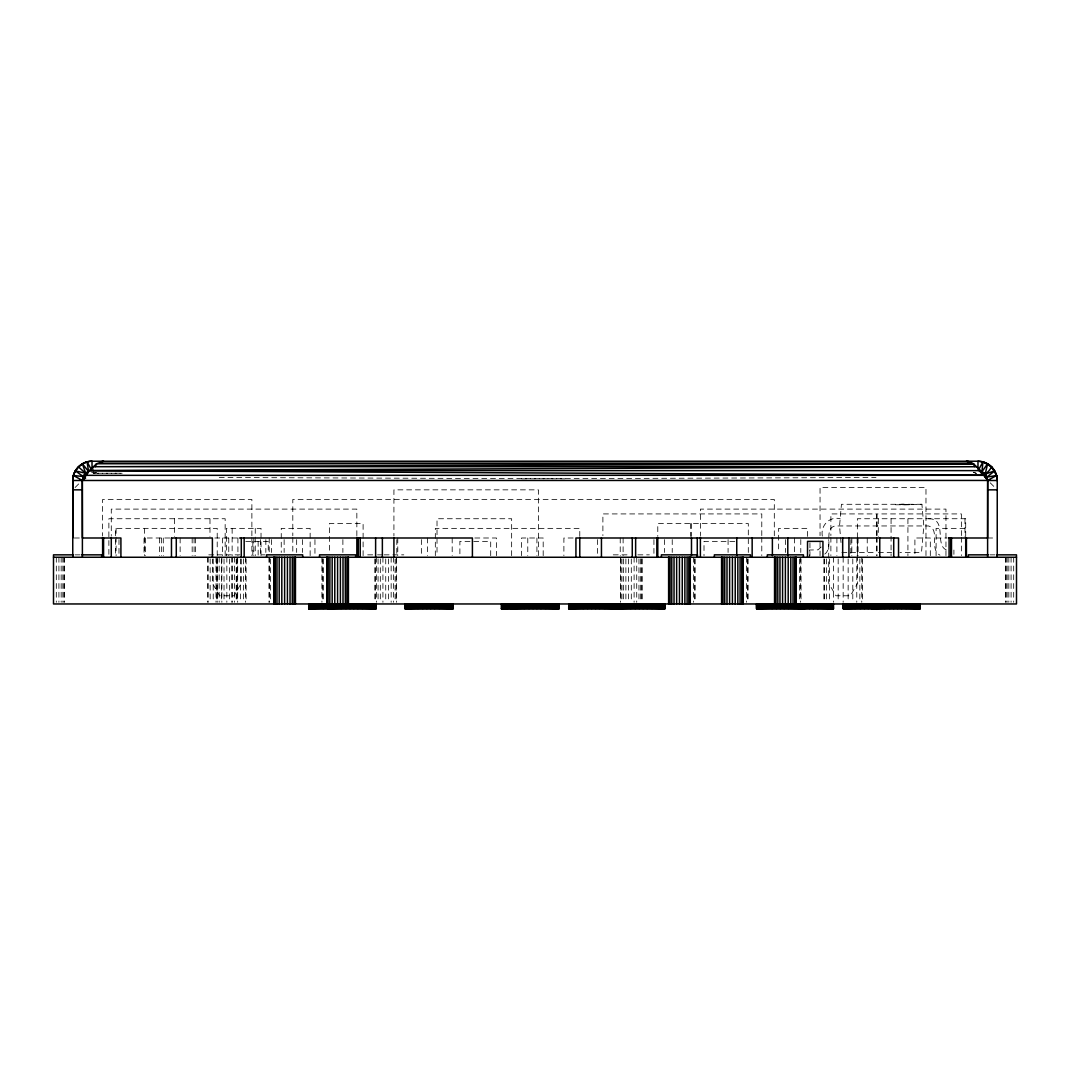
<?xml version="1.0" encoding="UTF-8"?>
<svg xmlns="http://www.w3.org/2000/svg" width="1070" height="1070" viewBox="0 0 1070 1070"><rect width="100%" height="100%" fill="white"/><g stroke="black" fill="none" stroke-linecap="round" stroke-linejoin="round"><path stroke-width="0.75" stroke-dasharray="5 3.75" d="M822.308 536.083C820.369 525.571 829.571 515.994 840.177 518.736M821.145 547.024L818.082 549.819L809.455 550.034L809.455 557.256M824.809 554.086C833.797 547.171 823.285 529.262 834.854 525.958L928.506 525.958C940.53 529.503 928.827 549.07 939.955 555.196M75.101 487.505L79.782 482.824M901.034 504.291L903.709 504.291M93.571 473.448L96.447 472.271M91.498 472.057L93.719 473.261L97.424 471.923M901.783 504.291L904.458 504.291M902.746 504.772L921.912 504.291L923.811 525.958L921.497 552.441L899.923 552.441M521.665 478.825L875.982 477.487M93.077 468.473L93.719 473.261L122.114 473.221M921.912 504.291L841.448 504.291L839.549 525.958L840.418 535.883M895.563 504.772L909.928 504.772M964.979 528.366L936.089 528.366L936.089 555.651M74.365 537.996L80.785 537.996M169.796 537.996L144.022 537.996L144.022 555.651M214.802 537.996L238.142 537.996M474.812 537.996L496.48 537.996L496.48 555.651M573.132 537.996L563.89 537.996L563.89 555.651M936.089 537.996L946.87 537.996M987.61 537.996L995.635 537.996M245.806 541.366L268.249 541.366L268.249 552.481M734.822 541.366L704.006 541.366L704.006 555.664M841.863 552.441L876.704 552.441M878.363 552.441L891.631 552.441M75.087 554.848L80.063 554.848M208.784 554.848L243.251 554.848M261.749 554.848L265.026 554.848M367.679 554.848L375.891 554.848M377.523 554.848L382.458 554.848M384.09 554.848L403.791 554.848M613.244 554.848L629.655 554.848M637.867 554.848L649.356 554.848M989.937 554.848L994.913 554.848M93.719 473.261L122.127 473.288M219.243 477.487L565.054 478.825M928.506 518.736C947.659 518.321 934.217 545.539 946.682 550.034M973.432 472.204L976.014 473.234M973.646 472.311L976.549 473.515M990.218 482.824L994.899 487.505M840.565 537.541L841.287 545.82M1013.691 557.256L1013.691 602.29M1011.083 557.256L1011.083 602.29M1008.836 557.256L1008.836 602.29M1007.124 557.256L1007.124 602.29M1006.041 557.256L1006.041 602.29M1005.666 557.256L1005.666 602.29M965.702 536.391L965.702 518.736L857.364 518.736L857.364 555.651M964.979 518.736L964.979 536.391M961.368 535.588L961.368 513.921L877.106 513.921L877.106 535.588M961.368 537.247L961.368 555.584M953.905 550.034L953.905 554.367M945.96 555.597L945.96 509.106L700.395 509.106L700.395 535.669M930.311 555.651L930.311 537.996L914.903 537.996L914.903 555.651M925.978 555.584L925.978 487.438L820.048 487.438L820.048 535.642M907.922 518.736L907.922 555.651M891.069 518.736L891.069 555.651M878.309 518.736L878.309 536.391M877.106 537.247L877.106 555.584M876.624 535.588L876.624 513.921L830.882 513.921L830.882 535.588M876.624 537.247L876.624 555.584M867.235 537.996L867.235 555.651M862.42 558.914L862.42 602.29M861.765 557.256L861.765 602.29M859.839 558.914L859.839 602.29M858.086 537.996L858.086 555.651M857.605 537.996L857.605 583.257L850.382 595.776L835.938 595.776L828.715 583.257L828.715 539.614M857.124 537.996L857.124 555.651M856.776 557.256L856.776 602.29M852.79 558.914L852.79 602.29M851.827 537.996L851.827 555.651M850.864 539.601L850.864 555.651M848.149 558.914L848.149 602.29M843.16 557.256L843.16 602.29M838.171 558.914L838.171 602.29M836.9 537.996L836.9 555.651M833.53 557.256L833.53 602.29M830.882 537.247L830.882 555.584M829.544 558.914L829.544 602.29M826.481 558.914L826.481 602.29M824.555 558.914L824.555 602.29M823.9 558.914L823.9 602.29M820.048 542.289L820.048 555.651M809.936 542.811L809.936 555.651M807.529 536.391L807.529 528.366L778.639 528.366L778.639 552.441M801.029 558.914L801.029 602.29M800.788 539.601L800.788 552.441M800.654 557.256L800.654 602.29M799.571 558.914L799.571 602.29M794.528 537.996L794.528 552.441M785.38 539.601L785.38 552.441M774.305 535.789L774.305 499.476L292.805 499.476L292.805 535.789M761.786 535.588L761.786 513.921L602.891 513.921L602.891 535.588M761.786 537.247L761.786 555.584M748.304 552.441L748.304 523.551L657.783 523.551L657.783 536.391M748.064 558.914L748.064 602.29M747.689 558.914L747.689 602.29M746.606 557.256L746.606 602.29M728.082 539.601L728.082 552.441M695.099 558.914L695.099 602.29M694.724 558.914L694.724 602.29M693.641 557.256L693.641 602.29M691.487 523.551L691.487 536.391M690.524 523.551L690.524 536.391M672.227 539.601L672.227 552.441M664.523 539.601L664.523 552.441M653.93 539.601L653.93 555.651M642.134 558.914L642.134 602.29M641.759 558.914L641.759 602.29M640.676 558.914L640.676 602.29M638.964 558.914L638.964 602.29M636.717 557.256L636.717 602.29M634.109 557.256L634.109 602.29M631.3 558.914L631.3 602.29M628.491 558.914L628.491 602.29M625.883 558.914L625.883 602.29M623.636 558.914L623.636 602.29M623.114 537.996L623.114 555.651M621.924 558.914L621.924 602.29M620.841 558.914L620.841 602.29M620.466 557.256L620.466 602.29M620.226 537.996L620.226 555.651M597.595 539.601L597.595 557.256M579.779 536.391L579.779 528.366L435.329 528.366L435.329 555.651M543.185 555.651L543.185 537.996L521.518 537.996L521.518 555.651M538.37 555.611L538.37 489.846L393.92 489.846L393.92 535.883M536.926 537.996L536.926 555.651M527.778 537.996L527.778 555.651M511.647 555.651L511.647 518.736L437.015 518.736L437.015 555.651M490.702 555.664L490.702 541.366L459.886 541.366L459.886 555.664M452.182 537.996L452.182 555.651M427.625 537.996L427.625 555.651M421.366 539.601L421.366 555.651M397.772 537.996L397.772 555.651M396.809 539.601L396.809 555.651M396.569 557.256L396.569 602.29M396.194 558.914L396.194 602.29M395.111 558.914L395.111 602.29M393.399 557.256L393.399 602.29M391.152 557.256L391.152 602.29M388.544 558.914L388.544 602.29M385.735 558.914L385.735 602.29M382.926 557.256L382.926 602.29M380.318 558.914L380.318 602.29M378.071 558.914L378.071 602.29M376.359 557.256L376.359 602.29M375.276 558.914L375.276 602.29M374.901 558.914L374.901 602.29M363.104 555.651L363.104 523.551L329.399 523.551L329.399 552.441M356.845 535.669L356.845 509.106L111.28 509.106L111.28 535.669M342.882 539.601L342.882 552.441M323.394 558.914L323.394 602.29M322.311 558.914L322.311 602.29M321.936 557.256L321.936 602.29M314.954 539.601L314.954 555.651M310.139 555.651L310.139 528.366L281.249 528.366L281.249 552.441M302.435 539.601L302.435 552.441M296.657 539.601L296.657 552.441M292.805 537.448L292.805 552.294M284.138 539.601L284.138 552.441M271.62 539.601L271.62 552.441M270.429 558.914L270.429 602.29M269.212 537.996L269.212 552.441M269.346 557.256L269.346 602.29M268.971 557.256L268.971 602.29M265.841 539.601L265.841 552.441M261.026 555.651L261.026 528.366L226.358 528.366L226.358 555.651M260.545 539.601L260.545 555.651M258.137 541.366L258.137 555.664M255.248 528.366L255.248 555.651M253.804 537.996L253.804 555.651M252.841 541.366L252.841 555.664M251.878 535.789L251.878 499.476L102.613 499.476L102.613 535.789M251.878 537.448L251.878 555.597M246.1 558.914L246.1 602.29M245.445 557.256L245.445 602.29M243.519 558.914L243.519 602.29M241.285 559.008L241.285 583.257L234.062 595.776L219.617 595.776L212.395 583.257L212.395 559.008M240.456 558.914L240.456 602.29M237.914 537.996L237.914 555.651M237.674 557.256L237.674 602.29M237.299 558.914L237.299 602.29M236.47 558.914L236.47 602.29M236.216 558.914L236.216 602.29M234.504 557.256L234.504 602.29M232.257 557.256L232.257 602.29M232.136 528.366L232.136 555.651M231.829 557.256L231.829 602.29M229.649 558.914L229.649 602.29M228.766 537.996L228.766 555.651M226.84 557.256L226.84 602.29M225.155 555.651L225.155 518.736L108.873 518.736L108.873 555.651M224.031 558.914L224.031 602.29M222.507 537.996L222.507 555.651M221.851 557.256L221.851 602.29M221.423 558.914L221.423 602.29M219.176 557.256L219.176 602.29M217.464 558.914L217.464 602.29M217.21 555.651L217.21 528.366L115.613 528.366L115.613 555.651M217.21 557.256L217.21 602.29M216.381 558.914L216.381 602.29M216.006 557.256L216.006 602.29M213.224 558.914L213.224 602.29M210.161 558.914L210.161 602.29M209.987 518.736L209.987 536.391M208.235 557.256L208.235 602.29M207.58 557.256L207.58 602.29M195.542 537.996L195.542 555.651M194.098 537.996L194.098 555.651M192.172 537.996L192.172 555.651M180.135 537.996L180.135 555.651M174.597 518.736L174.597 536.391M163.282 537.996L163.282 555.651M161.356 537.996L161.356 555.651M159.43 537.996L159.43 555.651M145.466 537.996L145.466 555.651M144.504 528.366L144.504 555.651M118.984 539.601L118.984 555.651M116.095 528.366L116.095 555.651M64.334 557.256L64.334 602.29M63.959 557.256L63.959 602.29M62.876 557.256L62.876 602.29M61.164 557.256L61.164 602.29M58.917 557.256L58.917 602.29M56.309 557.256L56.309 602.29"/><path stroke-width="1.5" d="M72.76 537.996L72.76 480.483C72.599 470.171 81.708 461.063 92.02 461.223L977.98 461.223C988.279 461.063 997.414 470.171 997.24 480.483L997.24 557.256M977.98 469.248L977.98 461.223L982.969 461.892L981.939 471.709L985.202 474.117L987.396 479.333M72.76 557.256L72.76 480.483C72.72 470.171 81.694 461.157 92.02 461.223L92.02 469.248M82.617 479.32L84.878 474.023L88.101 471.696L84.878 474.023L83.059 476.979M987.61 557.256L987.61 480.483L985.202 474.117L987.61 463.805L982.969 461.892L978.689 469.569M82.39 557.256L82.39 480.483L73.415 475.495C75.288 468.954 80.544 463.711 87.098 461.879L91.311 469.569M95.283 466.68L96.527 463.751L103.589 461.223L101.209 461.665M120.91 557.256L120.91 537.996L82.39 537.996L82.256 480.483L89.452 470.626L96.527 463.751L973.473 463.751L980.548 470.626L987.717 480.443L987.61 537.996L948.421 537.996M82.122 480.483L88.382 472.017M87.031 461.892L88.609 471.482L85.654 473.261L83.246 476.524L82.39 480.483L72.76 480.483M979.304 471.148C985.122 475.214 987.811 473.448 991.596 466.868L982.969 461.892M83.273 479.694L85.6 478.103M987.61 480.483L997.24 480.483C997.106 473.716 993.441 467.282 987.61 463.805L981.939 471.709L984.868 473.742L986.874 476.779L987.61 480.457L996.585 475.495L991.596 466.868M985.202 474.117L994.659 470.853L986.981 477.086L996.585 475.495M82.256 480.483L987.717 480.443L984.079 475.294L89.452 470.626L977.017 466.721L92.996 466.707L973.473 463.751L974.569 466.6M100.058 461.879L969.942 461.879L973.473 463.751M89.452 470.626L980.548 470.626L981.979 475.24M85.908 475.334L984.079 475.294M72.76 489.846L82.39 489.846M987.61 489.846L997.24 489.846M171.414 537.996L212.395 537.996L212.395 557.39M239.546 537.996L472.405 537.996L472.405 557.256M73.429 554.848L53.5 554.848L53.5 603.962L1016.5 603.962L1016.5 554.848L996.571 554.848M81.721 554.848L101.65 554.848L101.65 557.256M988.279 554.848L968.35 554.848L968.35 557.256M53.5 557.256L1016.5 557.256M308.695 608.776L376.105 608.776M404.995 608.776L453.145 608.776L453.145 603.962M501.295 608.776L559.075 608.776L559.075 603.962M665.005 608.776L568.705 608.776L568.745 603.962M73.415 475.495L83.246 476.524L75.341 470.853L85.654 473.261L82.39 463.805L88.609 471.482M969.942 461.879L966.397 461.223L968.791 461.665M78.404 466.868L85.654 473.261M981.618 472.017L987.877 480.483M966.424 537.996L966.424 557.256M965.702 537.996L965.702 557.256M951.497 537.996L951.497 557.256M951.016 537.996L951.016 557.256M949.09 537.996L949.09 557.256M920.2 603.962L920.16 608.776L843.16 608.776L843.2 603.962M920.053 603.962L920.053 608.776M919.866 603.962L919.866 608.776M919.598 603.962L919.598 608.776M919.264 603.962L919.264 608.776M918.849 603.962L918.849 608.776M918.368 603.962L918.368 608.776M917.819 603.962L917.819 608.776M917.191 603.962L917.191 608.776M916.508 603.962L916.508 608.776M915.759 603.962L915.759 608.776M914.944 603.962L914.944 608.776M914.074 603.962L914.074 608.776M913.151 603.962L913.151 608.776M912.162 603.962L912.162 608.776M911.132 603.962L911.132 608.776M910.062 603.962L910.062 608.776M908.938 603.962L908.938 608.776M907.775 603.962L907.775 608.776M906.571 603.962L906.571 608.776M905.34 603.962L905.34 608.776M904.083 603.962L904.083 608.776M902.786 603.962L902.786 608.776M901.488 603.962L901.488 608.776M900.151 603.962L900.151 608.776M898.827 603.962L898.827 608.776M898.532 557.256L898.532 537.996L575.928 537.996L575.928 557.256M897.476 603.962L897.476 608.776M896.125 603.962L896.125 608.776M894.774 603.962L894.774 608.776M893.717 537.996L893.717 557.256M893.423 603.962L893.423 608.776M892.099 603.962L892.099 608.776M890.762 603.962L890.762 608.776M889.464 603.962L889.464 608.776M888.167 603.962L888.167 608.776M886.91 603.962L886.91 608.776M885.679 603.962L885.679 608.776M884.475 603.962L884.475 608.776M883.312 603.962L883.312 608.776M882.188 603.962L882.188 608.776M881.118 603.962L881.118 608.776M880.088 603.962L880.088 608.776M879.754 537.996L879.754 557.256M879.099 603.962L879.099 608.776M878.176 603.962L878.176 608.776M877.306 603.962L877.306 608.776M876.49 603.962L876.49 608.776M875.741 603.962L875.741 608.776M875.059 603.962L875.059 608.776M874.431 603.962L874.431 608.776M873.882 603.962L873.882 608.776M873.401 603.962L873.401 608.776M872.986 603.962L872.986 608.776M872.652 603.962L872.652 608.776M872.197 603.962L872.197 608.776M872.05 603.962L872.05 608.776M871.261 603.962L871.261 608.776M869.937 603.962L869.937 608.776M868.586 603.962L868.586 608.776M867.235 603.962L867.235 608.776M865.884 603.962L865.884 608.776M864.533 603.962L864.533 608.776M863.196 603.962L863.196 608.776M861.872 603.962L861.872 608.776M860.574 603.962L860.574 608.776M859.277 603.962L859.277 608.776M858.02 603.962L858.02 608.776M856.789 603.962L856.789 608.776M855.585 603.962L855.585 608.776M854.422 603.962L854.422 608.776M853.298 603.962L853.298 608.776M852.228 603.962L852.228 608.776M851.198 603.962L851.198 608.776M850.209 603.962L850.209 608.776M849.286 603.962L849.286 608.776M848.938 537.996L848.938 557.256M848.416 603.962L848.416 608.776M847.601 603.962L847.601 608.776M846.851 603.962L846.851 608.776M846.169 603.962L846.169 608.776M845.541 603.962L845.541 608.776M844.992 603.962L844.992 608.776M844.511 603.962L844.511 608.776M844.096 603.962L844.096 608.776M843.762 603.962L843.762 608.776M843.494 603.962L843.494 608.776M843.307 603.962L843.307 608.776M842.678 537.996L842.678 557.256M833.49 603.962L833.53 608.776L756.49 608.776L756.49 603.962L756.637 608.776M833.196 603.962L833.383 608.776M832.928 603.962L832.928 608.776M832.594 603.962L832.594 608.776M832.179 603.962L832.179 608.776M831.698 603.962L831.698 608.776M831.149 603.962L831.149 608.776M830.521 603.962L830.521 608.776M829.839 603.962L829.839 608.776M829.089 603.962L829.089 608.776M828.274 603.962L828.274 608.776M827.404 603.962L827.404 608.776M826.481 603.962L826.481 608.776M825.492 603.962L825.492 608.776M824.462 603.962L824.462 608.776M823.392 603.962L823.392 608.776M822.937 557.256L822.937 541.366L807.529 541.366L807.529 557.256M822.268 603.962L822.268 608.776M821.105 603.962L821.105 608.776M819.901 603.962L819.901 608.776M818.67 603.962L818.67 608.776M817.413 603.962L817.413 608.776M816.116 603.962L816.116 608.776M814.818 603.962L814.818 608.776M813.481 603.962L813.481 608.776M812.157 603.962L812.157 608.776M810.806 603.962L810.806 608.776M809.455 603.962L809.455 608.776M808.104 603.962L808.104 608.776M806.753 603.962L806.753 608.776M805.429 603.962L805.429 608.776M804.493 603.962L804.493 608.776M804.306 603.962L804.306 608.776M804.038 603.962L804.038 608.776M803.704 603.962L803.704 608.776M803.436 557.256L803.436 554.848L767.324 554.848L767.324 557.256M803.289 603.962L803.289 608.776M802.808 603.962L802.808 608.776M802.259 603.962L802.259 608.776M801.631 603.962L801.631 608.776M800.948 603.962L800.948 608.776M800.199 603.962L800.199 608.776M799.384 603.962L799.384 608.776M798.514 603.962L798.514 608.776M797.591 603.962L797.591 608.776M796.602 603.962L796.602 608.776M796.214 557.256L796.214 603.962M795.839 557.256L795.839 603.962M795.572 603.962L795.572 608.776M794.756 557.256L794.756 603.962M794.502 603.962L794.502 608.776M793.378 603.962L793.378 608.776M793.044 557.256L793.044 603.962M792.215 603.962L792.215 608.776M791.011 603.962L791.011 608.776M790.797 557.256L790.797 603.962M789.78 603.962L789.78 608.776M788.523 603.962L788.523 608.776M788.189 557.256L788.189 603.962M787.787 537.996L787.787 555.651M787.226 603.962L787.226 608.776M785.928 603.962L785.928 608.776M785.38 557.256L785.38 603.962M784.604 603.962L784.604 608.776M783.267 603.962L783.267 608.776M782.571 557.256L782.571 603.962M781.916 603.962L781.916 608.776M780.565 603.962L780.565 608.776M779.963 557.256L779.963 603.962M779.214 603.962L779.214 608.776M777.716 557.256L777.863 608.776M776.539 603.962L776.539 608.776M776.004 557.256L776.004 603.962M775.202 603.962L775.202 608.776M774.921 557.256L774.921 603.962M774.546 557.256L774.546 603.962M773.904 603.962L773.904 608.776M772.607 603.962L772.607 608.776M772.38 537.996L772.38 555.651M771.35 603.962L771.35 608.776M770.119 603.962L770.119 608.776M768.915 603.962L768.915 608.776M767.752 603.962L767.752 608.776M766.628 603.962L766.628 608.776M765.558 603.962L765.558 608.776M764.528 603.962L764.528 608.776M763.539 603.962L763.539 608.776M762.616 603.962L762.616 608.776M761.746 603.962L761.746 608.776M760.93 603.962L760.93 608.776M760.181 603.962L760.181 608.776M759.499 603.962L759.499 608.776M758.871 603.962L758.871 608.776M758.322 603.962L758.322 608.776M757.841 603.962L757.841 608.776M757.426 603.962L757.426 608.776M757.092 603.962L757.092 608.776M756.824 603.962L756.824 608.776M752.156 537.996L752.156 557.256M750.471 557.256L750.471 554.848L714.359 554.848L714.359 557.256M743.249 557.256L743.249 603.962M742.874 557.256L742.874 603.962M741.791 557.256L741.791 603.962M740.079 557.256L740.079 603.962M737.832 557.256L737.832 603.962M736.749 537.996L736.749 555.651M735.224 557.256L735.224 603.962M732.415 557.256L732.415 603.962M729.606 557.256L729.606 603.962M726.998 557.256L726.998 603.962M724.751 557.256L724.751 603.962M723.039 557.256L723.039 603.962M721.956 557.256L721.956 603.962M721.581 557.256L721.581 603.962M700.395 537.327L700.395 557.256M697.506 557.256L697.506 554.848L661.394 554.848L661.394 557.256M697.265 537.996L697.265 557.256M691.487 537.996L691.487 555.651M690.284 557.256L690.284 603.962M689.909 557.256L689.909 603.962M688.826 557.256L688.826 603.962M687.114 557.256L687.114 603.962M684.867 557.256L684.867 603.962M682.259 557.256L682.259 603.962M679.45 557.256L679.45 603.962M676.641 557.256L676.641 603.962M674.033 557.256L674.033 603.962M671.786 557.256L671.786 603.962M670.074 557.256L670.074 603.962M668.991 557.256L668.991 603.962M668.616 557.256L668.616 603.962M664.965 603.962L664.965 608.776L664.671 603.962M664.403 603.962L664.403 608.776M664.069 603.962L664.069 608.776M663.654 603.962L663.654 608.776M663.173 603.962L663.173 608.776M662.624 603.962L662.624 608.776M661.996 603.962L661.996 608.776M661.313 603.962L661.313 608.776M660.564 603.962L660.564 608.776M659.749 603.962L659.749 608.776M658.879 603.962L658.879 608.776M657.783 537.996L657.783 557.256M657.956 603.962L657.956 608.776M656.967 603.962L656.967 608.776M656.819 537.996L656.819 557.256M655.937 603.962L655.937 608.776M654.867 603.962L654.867 608.776M653.743 603.962L653.743 608.776M652.58 603.962L652.58 608.776M651.376 603.962L651.376 608.776M650.145 603.962L650.145 608.776M648.888 603.962L648.888 608.776M647.591 603.962L647.591 608.776M646.293 603.962L646.293 608.776M644.956 603.962L644.956 608.776M643.632 603.962L643.632 608.776M642.281 603.962L642.281 608.776M640.93 603.962L640.93 608.776M639.579 603.962L639.579 608.776M638.228 603.962L638.228 608.776M636.904 603.962L636.904 608.776M635.634 537.996L635.634 557.256M635.567 603.962L635.567 608.776M634.269 603.962L634.269 608.776M632.972 603.962L632.972 608.776M632.263 537.996L632.263 557.256M631.715 603.962L631.715 608.776M630.484 603.962L630.484 608.776M629.28 603.962L629.28 608.776M628.117 603.962L628.117 608.776M626.993 603.962L626.993 608.776M625.923 603.962L625.923 608.776M624.893 603.962L624.893 608.776M623.904 603.962L623.904 608.776M622.981 603.962L622.981 608.776M622.111 603.962L622.111 608.776M621.295 603.962L621.295 608.776M620.546 603.962L620.546 608.776M619.864 603.962L619.864 608.776M619.236 603.962L619.236 608.776M618.687 603.962L618.687 608.776M618.206 603.962L618.206 608.776M617.791 603.962L617.791 608.776M617.457 603.962L617.457 608.776M617.189 603.962L617.189 608.776M617.002 603.962L617.002 608.776M616.855 603.962L616.895 608.776M616.708 603.962L616.521 608.776M616.253 603.962L616.253 608.776M615.919 603.962L615.919 608.776M615.504 603.962L615.504 608.776M615.023 603.962L615.023 608.776M614.474 603.962L614.474 608.776M613.846 603.962L613.846 608.776M613.163 603.962L613.163 608.776M612.414 603.962L612.414 608.776M611.599 603.962L611.599 608.776M610.729 603.962L610.729 608.776M609.806 603.962L609.806 608.776M608.817 603.962L608.817 608.776M607.787 603.962L607.787 608.776M606.717 603.962L606.717 608.776M605.593 603.962L605.593 608.776M604.43 603.962L604.43 608.776M603.226 603.962L603.226 608.776M601.995 603.962L601.995 608.776M601.447 537.996L601.447 557.256M600.738 603.962L600.738 608.776M599.441 603.962L599.441 608.776M598.143 603.962L598.143 608.776M596.806 603.962L596.806 608.776M595.482 603.962L595.482 608.776M594.131 603.962L594.131 608.776M592.78 603.962L592.78 608.776M591.429 603.962L591.429 608.776M590.078 603.962L590.078 608.776M588.754 603.962L588.754 608.776M587.417 603.962L587.417 608.776M586.119 603.962L586.119 608.776M584.822 603.962L584.822 608.776M583.565 603.962L583.565 608.776M582.334 603.962L582.334 608.776M581.13 603.962L581.13 608.776M579.967 603.962L579.967 608.776M579.779 537.996L579.779 557.256M578.843 603.962L578.843 608.776M577.773 603.962L577.773 608.776M576.743 603.962L576.743 608.776M575.754 603.962L575.754 608.776M574.831 603.962L574.831 608.776M573.961 603.962L573.961 608.776M573.145 603.962L573.145 608.776M572.396 603.962L572.396 608.776M571.714 603.962L571.714 608.776M571.086 603.962L571.086 608.776M570.537 603.962L570.537 608.776M570.056 603.962L570.056 608.776M569.641 603.962L569.641 608.776M569.307 603.962L569.307 608.776M569.039 603.962L569.039 608.776M568.852 603.962L568.852 608.776M558.928 603.962L558.928 608.776M558.741 603.962L558.741 608.776M558.473 603.962L558.473 608.776M558.139 603.962L558.139 608.776M557.724 603.962L557.724 608.776M557.243 603.962L557.243 608.776M556.694 603.962L556.694 608.776M556.066 603.962L556.066 608.776M555.384 603.962L555.384 608.776M554.635 603.962L554.635 608.776M553.819 603.962L553.819 608.776M552.949 603.962L552.949 608.776M552.026 603.962L552.026 608.776M551.037 603.962L551.037 608.776M550.007 603.962L550.007 608.776M548.937 603.962L548.937 608.776M547.813 603.962L547.813 608.776M546.65 603.962L546.65 608.776M545.446 603.962L545.446 608.776M544.215 603.962L544.215 608.776M542.958 603.962L542.958 608.776M541.661 603.962L541.661 608.776M540.363 603.962L540.363 608.776M539.026 603.962L539.026 608.776M537.702 603.962L537.702 608.776M536.351 603.962L536.351 608.776M535 603.962L535 608.776M533.649 603.962L533.649 608.776M532.298 603.962L532.298 608.776M530.961 603.962L530.961 608.776M529.637 603.962L529.637 608.776M528.339 603.962L528.339 608.776M527.042 603.962L527.042 608.776M525.785 603.962L525.785 608.776M524.554 603.962L524.554 608.776M523.35 603.962L523.35 608.776M522.187 603.962L522.187 608.776M521.063 603.962L521.063 608.776M519.993 603.962L519.993 608.776M518.963 603.962L518.963 608.776M517.974 603.962L517.974 608.776M517.051 603.962L517.051 608.776M516.181 603.962L516.181 608.776M515.365 603.962L515.365 608.776M514.616 603.962L514.616 608.776M513.934 603.962L513.934 608.776M513.306 603.962L513.306 608.776M512.757 603.962L512.757 608.776M512.276 603.962L512.276 608.776M511.861 603.962L511.861 608.776M511.527 603.962L511.527 608.776M511.259 603.962L511.259 608.776M510.965 603.962L510.965 608.776M510.363 603.962L510.363 608.776M509.333 603.962L509.333 608.776M508.344 603.962L508.344 608.776M507.421 603.962L507.421 608.776M506.551 603.962L506.551 608.776M505.735 603.962L505.735 608.776M504.986 603.962L504.986 608.776M504.304 603.962L504.304 608.776M503.676 603.962L503.676 608.776M503.127 603.962L503.127 608.776M502.646 603.962L502.646 608.776M502.231 603.962L502.231 608.776M501.897 603.962L501.897 608.776M501.629 603.962L501.629 608.776M501.442 603.962L501.442 608.776M452.998 603.962L452.998 608.776M452.811 603.962L452.811 608.776M452.543 603.962L452.543 608.776M452.209 603.962L452.209 608.776M451.794 603.962L451.794 608.776M451.313 603.962L451.313 608.776M450.764 603.962L450.764 608.776M450.136 603.962L450.136 608.776M449.454 603.962L449.454 608.776M448.704 603.962L448.704 608.776M447.889 603.962L447.889 608.776M447.019 603.962L447.019 608.776M446.096 603.962L446.096 608.776M445.107 603.962L445.107 608.776M444.077 603.962L444.077 608.776M443.007 603.962L443.007 608.776M441.883 603.962L441.883 608.776M440.72 603.962L440.72 608.776M439.516 603.962L439.516 608.776M438.285 603.962L438.285 608.776M437.028 603.962L437.028 608.776M435.731 603.962L435.731 608.776M434.433 603.962L434.433 608.776M433.109 603.962L433.109 608.776M431.772 603.962L431.772 608.776M430.421 603.962L430.421 608.776M429.07 603.962L429.07 608.776M427.719 603.962L427.719 608.776M426.368 603.962L426.368 608.776M425.031 603.962L425.031 608.776M423.707 603.962L423.707 608.776M422.409 603.962L422.409 608.776M421.112 603.962L421.112 608.776M419.855 603.962L419.855 608.776M418.624 603.962L418.624 608.776M417.42 603.962L417.42 608.776M416.257 603.962L416.257 608.776M415.133 603.962L415.133 608.776M414.063 603.962L414.063 608.776M413.033 603.962L413.033 608.776M412.044 603.962L412.044 608.776M411.121 603.962L411.121 608.776M410.251 603.962L410.251 608.776M409.435 603.962L409.435 608.776M408.686 603.962L408.686 608.776M408.004 603.962L408.004 608.776M407.376 603.962L407.376 608.776M406.827 603.962L406.827 608.776M406.346 603.962L406.346 608.776M405.931 603.962L405.931 608.776M405.597 603.962L405.597 608.776M405.329 603.962L405.329 608.776M405.142 603.962L405.035 608.776M393.92 537.528L393.92 557.256M382.364 537.996L382.364 557.256M376.065 608.776L376.065 603.962L375.771 608.776M375.623 537.996L375.623 557.256M375.503 603.962L375.503 608.776M375.169 603.962L375.169 608.776M374.754 603.962L374.754 608.776M374.273 603.962L374.273 608.776M373.724 603.962L373.724 608.776M373.096 603.962L373.096 608.776M372.413 603.962L372.413 608.776M371.664 603.962L371.664 608.776M370.849 603.962L370.849 608.776M369.979 603.962L369.979 608.776M369.056 603.962L369.056 608.776M368.067 603.962L368.067 608.776M367.037 603.962L367.037 608.776M365.967 603.962L365.967 608.776M364.843 603.962L364.843 608.776M363.68 603.962L363.68 608.776M362.476 603.962L362.476 608.776M361.245 603.962L361.245 608.776M360.215 537.996L360.215 557.256M359.988 603.962L359.988 608.776M358.691 603.962L358.691 608.776M358.289 537.996L358.289 557.256M357.393 603.962L357.393 608.776M356.845 537.327L356.845 557.256M356.069 603.962L356.069 608.776M355.641 557.256L355.641 554.848L319.529 554.848L319.529 557.256M354.732 603.962L354.732 608.776M353.381 603.962L353.381 608.776M352.03 603.962L352.03 608.776M350.679 603.962L350.679 608.776M349.328 603.962L349.328 608.776M348.419 557.256L348.419 603.962M348.044 557.256L347.991 608.776M346.961 557.256L346.961 603.962M346.667 603.962L346.667 608.776M345.249 557.256L345.369 608.776M344.072 603.962L344.072 608.776M343.002 557.256L343.002 603.962M342.815 603.962L342.815 608.776M341.584 603.962L341.584 608.776M340.394 557.256L340.38 608.776M339.217 603.962L339.217 608.776M338.093 603.962L338.093 608.776M337.585 557.256L337.585 603.962M337.023 603.962L337.023 608.776M335.993 603.962L335.993 608.776M335.004 603.962L335.004 608.776M334.776 557.256L334.776 603.962M334.081 603.962L334.081 608.776M333.211 603.962L333.211 608.776M332.395 603.962L332.395 608.776M332.168 557.256L332.168 603.962M331.647 603.962L331.647 608.776M330.964 603.962L330.964 608.776M330.336 603.962L330.336 608.776M329.921 557.256L329.787 608.776M329.306 603.962L329.306 608.776M328.891 603.962L328.891 608.776M328.557 603.962L328.557 608.776M328.289 603.962L328.289 608.776M328.209 557.256L328.102 608.776M327.995 603.962L327.995 608.776M327.407 603.962L327.407 608.776M327.126 557.256L327.126 603.962M326.751 557.256L326.751 603.962M326.109 603.962L326.109 608.776M324.812 603.962L324.812 608.776M323.555 603.962L323.555 608.776M322.324 603.962L322.324 608.776M321.12 603.962L321.12 608.776M319.957 603.962L319.957 608.776M318.833 603.962L318.833 608.776M317.763 603.962L317.763 608.776M316.733 603.962L316.733 608.776M315.744 603.962L315.744 608.776M314.821 603.962L314.821 608.776M313.951 603.962L313.951 608.776M313.135 603.962L313.135 608.776M312.386 603.962L312.386 608.776M311.704 603.962L311.704 608.776M311.076 603.962L311.076 608.776M310.527 603.962L310.527 608.776M310.046 603.962L310.046 608.776M309.631 603.962L309.631 608.776M309.297 603.962L309.297 608.776M309.029 603.962L309.029 608.776M308.735 603.962L308.735 608.776M302.676 557.256L302.676 554.848L266.564 554.848L266.564 557.256M295.454 557.256L295.454 603.962M295.079 557.256L295.079 603.962M293.996 557.256L293.996 603.962M292.284 557.256L292.284 603.962M290.037 557.256L290.037 603.962M287.429 557.256L287.429 603.962M284.62 557.256L284.62 603.962M281.811 557.256L281.811 603.962M279.203 557.256L279.203 603.962M276.956 557.256L276.956 603.962M275.244 557.256L275.244 603.962M274.161 557.256L274.161 603.962M273.786 557.256L273.786 603.962M244.174 537.996L244.174 557.256M241.285 537.996L241.285 557.39M176.282 537.996L176.282 557.256M171.467 537.996L171.467 557.256M111.28 537.327L111.28 557.256M103.576 537.996L103.576 557.256M102.613 537.448L102.613 557.256"/></g></svg>
